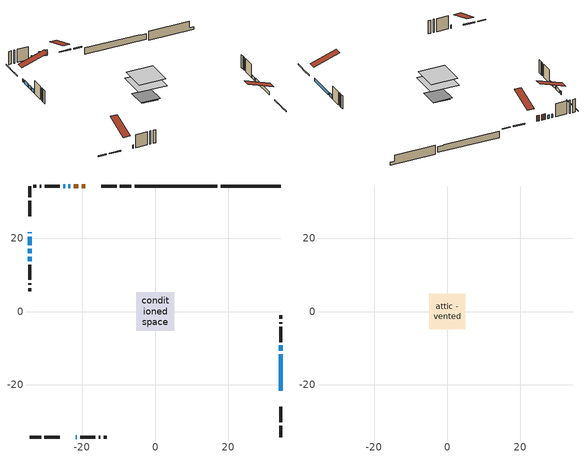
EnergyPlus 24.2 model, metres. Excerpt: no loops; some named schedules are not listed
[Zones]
conditioned space
 floor outside (Floor1 construction): -0.84,-0.84 -0.84,0.84 0.84,0.84 0.84,-0.84 z1.07
 floor adiabatic (AdiabaticFloorConstruction): -5.24,-5.24 -5.24,5.24 5.24,5.24 5.24,-5.24 z3.51
 floor foundation (Slab1 construction): -2.98,-2.98 -2.98,2.98 2.98,2.98 2.98,-2.98 z-2.31
 floor foundation (Slab1 construction 1): -3.49,-3.49 -3.49,3.49 3.49,3.49 3.49,-3.49 z-1.78
 wall outside (RimJoist1 construction): -6.57,34.3 -9.66,34.3 / -34.3,-34.3 -31.21,-34.3 / -34.3,34.3 -34.3,31.21 / 34.3,-34.3 34.3,-31.21 z1.07:1.37
 wall outside (RimJoist2 construction): -10.59,34.3 -14.82,34.3 / -30.29,-34.3 -26.05,-34.3 / -34.3,30.29 -34.3,26.05 / 34.3,-30.29 34.3,-26.05 z1.07:1.37
 wall outside (AdiabaticWallConstruction 1): -19.18,34.3 -20.08,34.3 / -21.01,34.3 -22.29,34.3 z1.07:3.1
 wall outside (AdiabaticWallConstruction): -23.22,34.3 -23.73,34.3 / -21.69,-34.3 -21.42,-34.3 / -34.3,21.69 -34.3,21.42 / 34.3,-21.69 34.3,-11.63 / -34.3,20.49 -34.3,18.09 / -34.3,17.16 -34.3,15.95 / -24.65,34.3 -25.16,34.3 / 34.3,-10.7 34.3,-9.28 / -34.3,15.02 -34.3,13.72 z1.07:2.29
 wall outside (Wall1 construction): -26.09,34.3 -30.22,34.3 / -20.49,-34.3 -16.36,-34.3 / -34.3,12.79 -34.3,8.66 / 34.3,-8.35 34.3,-4.23 z1.07:5.95
 wall outside (Wall2 construction): -31.15,34.3 -31.54,34.3 / -15.43,-34.3 -15.04,-34.3 / -34.3,7.73 -34.3,7.34 / 34.3,-3.3 34.3,-2.91 z1.07:5.95
 wall outside (Wall3 construction): -32.47,34.3 -33.37,34.3 / -14.11,-34.3 -13.21,-34.3 / -34.3,6.41 -34.3,5.51 / 34.3,-1.98 34.3,-1.07 z1.07:5.95
 wall foundation (FoundationWall1 construction): 17.84,34.3,-2.31 17.84,34.3,1.07 32.65,34.3,1.07 32.65,34.3,-1.32 34.3,34.3,-1.32 34.3,34.3,-2.31
 wall foundation (FoundationWall2 construction): -5.64,34.3,-1.78 -5.64,34.3,0.53 14.66,34.3,0.53 14.66,34.3,0.24 16.91,34.3,0.24 16.91,34.3,-1.78
 window (WindowConstruction): -23.22,34.3 -23.73,34.3 z1.07:2.29
 window (WindowConstruction 7): -21.69,-34.3 -21.42,-34.3 z1.07:2.29
 window (WindowConstruction 8): -34.3,21.69 -34.3,21.42 z1.07:2.29
 window (WindowConstruction 1): 34.3,-21.69 34.3,-11.63 z1.07:2.29
 window (WindowConstruction 2): -34.3,20.49 -34.3,18.09 z1.07:2.29
 window (WindowConstruction 3): -34.3,17.16 -34.3,15.95 z1.07:2.29
 window (WindowConstruction 4): -24.66,34.3 -25.16,34.3 z1.07:2.29
 window (WindowConstruction 5): 34.3,-10.7 34.3,-9.28 z1.07:2.29
 window (WindowConstruction 6): -34.3,15.02 -34.3,13.72 z1.07:2.29
 door (Door): -19.18,34.3 -20.08,34.3 z1.07:3.1
 door (Door 1): -21.01,34.3 -22.29,34.3 z1.07:3.1
 ceiling adiabatic (AdiabaticFloorConstruction): 5.24,-5.24 5.24,5.24 -5.24,5.24 -5.24,-5.24 z3.51
attic - vented
 floor to conditioned space (Floor2 construction Reversed): -4.88,-4.88 -4.88,4.88 4.88,4.88 4.88,-4.88 z5.95
 roof outside (Roof1 construction): -18.25,34.3,5.95 -18.25,24.79,9.12 -15.75,24.79,9.12 -15.75,34.3,5.95; -22.62,-34.3,5.95 -22.62,-24.79,9.12 -25.13,-24.79,9.12 -25.13,-34.3,5.95; -34.3,22.62,5.95 -24.79,22.62,9.12 -24.79,25.13,9.12 -34.3,25.13,5.95; 34.3,-22.62,5.95 24.79,-22.62,9.12 24.79,-25.13,9.12 34.3,-25.13,5.95
[Building]
Building 1: Terrain=Suburbs
[Site:Location]
Regina Intl AP_SK: Latitude {deg}=50.43; Longitude {deg}=-104.67; Time Zone {hr}=-6; Elevation {m}=578; Keep Site Location Information=Yes
[Site:GroundTemperature:Shallow]
-2.28208, -4.75844, -4.95676, -3.7816, 0.936024, 5.63167, 9.70254, 12.2813, 12.5004, 10.403, 6.43594, 1.88434
[Site:WaterMainsTemperature]
Calculation Method=Schedule; Temperature Schedule=mains temperature schedule
[Material] Roughness=Rough; Thermal Absorptance=0.9
Name | Thickness {m} | Conductivity {W/m-K} | Density {kg/m3} | Specific Heat {J/kg-K} | Solar Absorptance | Visible Absorptance
asphalt or fiberglass shingles | 0.00635 | 0.162714 | 1121.4 | 1465.45 | 0.84 | 0.84
ceiling loosefill ins | 0.169333 | 0.0480833 | 16.02 | 1046.75 | 0.7 | 0.7
ceiling stud and cavity | 0.1397 | 0.115652 | 65.682 | 1177.47 | 0.7 | 0.7
concrete 4.0 in. | 0.1016 | 1.803125 | 2242.8 | 837.4 | 0.7 | 0.7
concrete 8.0 in. | 0.2032 | 1.803125 | 2242.8 | 837.4 | 0.7 | 0.7
door material | 0.04445 | 0.188738 | 512.64 | 1214.23 | 0.7 | 0.7
door material 1 | 0.04445 | 0.0451087 | 512.64 | 1214.23 | 0.7 | 0.7
exterior vertical ins | 0.00616447 | 0.029427 | 32.04 | 1214.23 | 0.7 | 0.7
exterior vertical ins 1 | 0.0125472 | 0.029427 | 32.04 | 1214.23 | 0.7 | 0.7
floor covering | 0.0127 | 0.0433444 | 54.468 | 1339.84 | 0.6 | 0.6
floor rigid ins; wall rigid ins | 0.512978 | 0.029427 | 32.04 | 1214.23 | 0.7 | 0.7
floor stud and cavity | 0.1397 | 0.0995206 | 92.3553 | 1139.71 | 0.7 | 0.7
floor stud and cavity 1 | 0.1397 | 1.75129 | 37.0049 | 1207.88 | 0.7 | 0.7
furniture material conditioned space 1 | 0.1524 | 0.115458 | 640.8 | 1214.23 | 0.6 | 0.6
gypsum board | 0.0127 | 0.160291 | 801 | 837.4 | 0.6 | 0.6
gypsum board 1 | 0.0127 | 0.160291 | 801 | 837.4 | 0.7 | 0.7
osb sheathing 0.5 in. | 0.0127 | 0.115458 | 512.64 | 1214.23 | 0.7 | 0.7
osb sheathing 0.75 in. | 0.01905 | 0.115458 | 512.64 | 1214.23 | 0.7 | 0.7
osb sheathing 2.0 in. | 0.0508 | 0.115458 | 512.64 | 1214.23 | 0.7 | 0.7
rim joist stud and cavity | 0.0508 | 0.0496063 | 125.044 | 1163.47 | 0.6 | 0.6
rim joist stud and cavity 1 | 0.0508 | 0.0310355 | 125.044 | 1163.47 | 0.6 | 0.6
wall stud and cavity | 0.1397 | 0.114651 | 139.0536 | 1170.24 | 0.7 | 0.7
wall stud and cavity 1 | 0.1397 | 0.120576 | 139.0536 | 1170.24 | 0.7 | 0.7
wall stud and cavity 2 | 0.1397 | 0.12276 | 139.0536 | 1170.24 | 0.7 | 0.7
wall stud and cavity 3 | 0.0889 | 0.380278 | 52.3479 | 1209.89 | 0.7 | 0.7
wall stud and cavity 4 | 0.0889 | 0.391764 | 83.0341 | 1211.67 | 0.7 | 0.7
wood siding | 0.0254 | 0.102417 | 544.68 | 1172.36 | 0 | 0
wood siding 1; wood siding 2; wood siding 3 | 0.0254 | 0.102417 | 544.68 | 1172.36 | 0.7 | 0.7
[WindowMaterial:SimpleGlazingSystem]
Name | U-Factor {W/m2-K} | Solar Heat Gain Coefficient
WindowMaterial | 2.96789 | 0.62
WindowMaterial 1 | 2.8708 | 0.71
WindowMaterial 2 | 2.9219 | 0.66
WindowMaterial 3 | 2.94461 | 0.65
WindowMaterial 4 | 2.93609 | 0.66
WindowMaterial 5 | 2.9378 | 0.65
WindowMaterial 6 | 3.02467 | 0.56
[Construction]
AdiabaticFloorConstruction: floor stud and cavity 1, floor rigid ins, osb sheathing 0.75 in., floor covering
AdiabaticWallConstruction: wood siding 2, wall rigid ins, wall stud and cavity 3, gypsum board
AdiabaticWallConstruction 1: wood siding 3, wall rigid ins, wall stud and cavity 3, gypsum board
Door: door material
Door 1: door material 1
Floor1 construction: floor stud and cavity, osb sheathing 0.75 in., floor covering
Floor2 construction Reversed: gypsum board, ceiling stud and cavity, ceiling loosefill ins
FoundationWall1 construction; FoundationWall2 construction: concrete 8.0 in., gypsum board 1
furniture construction conditioned space 1: furniture material conditioned space 1
PartitionWallConstruction: gypsum board, wall stud and cavity 4, gypsum board
RimJoist1 construction: wood siding 1, osb sheathing 2.0 in., rim joist stud and cavity
RimJoist2 construction: wood siding 1, osb sheathing 2.0 in., rim joist stud and cavity 1
Roof1 construction: asphalt or fiberglass shingles
Slab1 construction; Slab1 construction 1: concrete 4.0 in.
Wall1 construction: wood siding, osb sheathing 0.5 in., wall stud and cavity, gypsum board
Wall2 construction: wood siding, osb sheathing 0.5 in., wall stud and cavity 1, gypsum board
Wall3 construction: wood siding, osb sheathing 0.5 in., wall stud and cavity 2, gypsum board
WindowConstruction; WindowConstruction 4: WindowMaterial
WindowConstruction 1: WindowMaterial 1
WindowConstruction 2: WindowMaterial 2
WindowConstruction 3: WindowMaterial 3
WindowConstruction 5: WindowMaterial 4
WindowConstruction 6: WindowMaterial 5
WindowConstruction 7; WindowConstruction 8: WindowMaterial 6
[Zone] Multiplier=1; Part of Total Floor Area=Yes
Name | Volume {m3}
attic - vented | 49.0484
conditioned space | 485.3
[Space]
Name | Zone | Volume {m3}
attic - vented 1 | attic - vented | 49.0484
conditioned space 1 | conditioned space | 485.3
[ZoneInfiltration:EffectiveLeakageArea]
infil attic - vented 1: Zone or Space=attic - vented 1; Schedule=Always On Discrete; Effective Air Leakage Area {cm2}=3010.11; Stack Coefficient=0.000220422; Wind Coefficient=1.00311e-05
[ZoneMixing]
whole house fan mix: Zone or Space=attic - vented; Schedule=Always On Continuous; Design Flow Rate Calculation Method=Flow/Zone; Design Flow Rate {m3/s}=0; Source Zone or Space=conditioned space
[SurfaceProperty:ExposedFoundationPerimeter] Exposed Perimeter Calculation Method=TotalExposedPerimeter
Name | Total Exposed Perimeter {m}
Slab1 | 16.459
Slab1 1 | 22.555
[InternalMass] Zone or ZoneList=conditioned space; Space or SpaceList=conditioned space 1
Name | Construction | Surface Area {m2}
furniture mass conditioned space 1 | furniture construction conditioned space 1 | 78.82
partition wall mass | PartitionWallConstruction | 197.05
[Lights]
interior lighting: Zone or ZoneList or Space or SpaceList=conditioned space 1; Schedule=interior lighting schedule; Design Level Calculation Method=LightingLevel; Lighting Level {W}=343.2; Return Air Fraction=0; Fraction Radiant=0.6; Fraction Visible=0.2; Fraction Replaceable=1
[People]
occupants: Zone or ZoneList or Space or SpaceList=conditioned space 1; Number of People Schedule=occupants schedule; Number of People Calculation Method=People; Number of People=3; Fraction Radiant=0.314171; Sensible Heat Fraction=0.56303; Activity Level Schedule=occupants activity schedule; Carbon Dioxide Generation Rate {m3/s-W}=0; Enable ASHRAE 55 Comfort Warnings=No; Mean Radiant Temperature Calculation Type=EnclosureAveraged
[ElectricEquipment] Zone or ZoneList or Space or SpaceList=conditioned space 1; Design Level Calculation Method=EquipmentLevel
Name | Schedule | Design Level {W} | Fraction Latent | Fraction Radiant | Fraction Lost
clothes dryer | clothes dryer schedule | 140.772 | 0.015 | 0.081 | 0.85
clothes washer | clothes washer schedule | 32.1985 | 0.03 | 0.162 | 0.7
cooking range | cooking range schedule | 215.147 | 0.08 | 0.432 | 0.2
dishwasher | dishwasher schedule | 66.8632 | 0.3 | 0.18 | 0.4
fridge | fridge schedule | 72.9452 | 0 | 0.6 | 0
mech vent house fan | mech vent house fan schedule | 0 | 0 | 0 | 1
mech vent house fan cfis | mech vent house fan cfis schedule | 0 | 0 | 0 | 0
misc plug loads | misc plug loads schedule | 494.7 | 0.045 | 0.513 | 0.1
whole house fan | Always On Discrete | 0 | 0 | 0 | 1
[OtherEquipment] Zone or ZoneList or Space or SpaceList=conditioned space 1; Design Level Calculation Method=EquipmentLevel
Name | Fuel Type | Schedule | Design Level {W} | Fraction Latent | Fraction Radiant | Fraction Lost
clothes dryer 1 | Electricity | clothes dryer schedule | 0 | 0.015 | 0.081 | 0.85
cooking range 1 | Electricity | cooking range schedule | 0 | 0.08 | 0.432 | 0.2
general water use latent | None | general water use schedule | 62.594 | 1 | 0 | 0
general water use sensible | None | general water use schedule | -61.6891 | 0 | 0.6 | 0
mech vent house fan latent load | None | Always On Discrete | 0 | 1 | 0 | 0
mech vent house fan sensible load | None | Always On Discrete | 0 | 0 | 0 | 0
water heater energy adjustment1 | NaturalGas | Always On Discrete | 0.01 | 0 | 0 | 1
[ZoneInfiltration:DesignFlowRate] Zone or ZoneList or Space or SpaceList=conditioned space 1; Schedule=Always On Discrete; Design Flow Rate Calculation Method=Flow/Zone; Design Flow Rate {m3/s}=0
infil flow; natural vent flow; whole house fan flow
[AvailabilityManager:Scheduled]
central ac and furnace airloop Availability Manager: Schedule=Always On Discrete
[Foundation:Kiva] Initial Indoor Air Temperature {C}=21; Wall Depth Below Slab {m}=0.2032; Custom Block X Position 1 {m}=0.2159; Custom Block Z Position 1 {m}=0
Name | Wall Height Above Grade {m} | Custom Block Material Name 1 | Custom Block Depth 1 {m}
Foundation Kiva 1 | 1.07 | exterior vertical ins | 3.37999
Foundation Kiva 2 | 0.529986 | exterior vertical ins 1 | 2.30999
[Foundation:Kiva:Settings]
Soil Conductivity {W/m-K}=0.849921; Soil Density {kg/m3}=1842.3; Soil Specific Heat {J/kg-K}=418.7; Ground Solar Absorptivity=0.9; Ground Thermal Absorptivity=0.9; Ground Surface Roughness {m}=0.03; Far-Field Width {m}=40; Deep-Ground Boundary Condition=ZeroFlux; Deep-Ground Depth {m}=40; Minimum Cell Dimension {m}=0.2; Maximum Cell Growth Coefficient=3; Simulation Timestep=Timestep
[Exterior:Lights]
exterior lighting: Schedule=exterior lighting schedule; Design Level {W}=75.6
[EnergyManagementSystem:GlobalVariable]
central_ac_and_furnace_airloop_Fan_RTF
infil_program_Qfan
infil_program_Qinf
natural_vent_program_Qnv
natural_vent_program_Qwhf
[EnergyManagementSystem:Sensor]
Name | Output:Variable or Output:Meter Index Key | Output:Variable or Output:Meter
airflow_gain | infil flow | Infiltration Sensible Heat Gain Energy
airflow_gain_1 | natural vent flow | Infiltration Sensible Heat Gain Energy
airflow_gain_2 | whole house fan flow | Infiltration Sensible Heat Gain Energy
airflow_loss | infil flow | Infiltration Sensible Heat Loss Energy
airflow_loss_1 | natural vent flow | Infiltration Sensible Heat Loss Energy
airflow_loss_2 | whole house fan flow | Infiltration Sensible Heat Loss Energy
clg_load_cond |  | Cooling:EnergyTransfer:Zone:CONDITIONED SPACE
clg_sp_s; clg_sp_s_1 | cooling setpoint | Schedule Value
clothes_dryer_exhaust_0_sch_s | clothes dryer exhaust 0 schedule | Schedule Value
cool_season | cooling season schedule | Schedule Value
htg_load_cond |  | Heating:EnergyTransfer:Zone:CONDITIONED SPACE
htg_sp_s; htg_sp_s_1 | heating setpoint | Schedule Value
ig_ee_conv | clothes dryer | Electric Equipment Convective Heating Energy
ig_ee_conv_2 | cooking range | Electric Equipment Convective Heating Energy
ig_ee_conv_4 | fridge | Electric Equipment Convective Heating Energy
ig_ee_conv_5 | misc plug loads | Electric Equipment Convective Heating Energy
ig_ee_conv_6 | whole house fan | Electric Equipment Convective Heating Energy
ig_ee_rad | clothes dryer | Electric Equipment Radiant Heating Energy
ig_ee_rad_2 | cooking range | Electric Equipment Radiant Heating Energy
ig_ee_rad_4 | fridge | Electric Equipment Radiant Heating Energy
ig_ee_rad_5 | misc plug loads | Electric Equipment Radiant Heating Energy
ig_ee_rad_6 | whole house fan | Electric Equipment Radiant Heating Energy
ig_lgt_conv | interior lighting | Lights Convective Heating Energy
ig_lgt_rad | interior lighting | Lights Radiant Heating Energy
ig_lgt_vis | interior lighting | Lights Visible Radiation Heating Energy
ig_oe_conv | clothes dryer 1 | Other Equipment Convective Heating Energy
ig_oe_conv_1 | cooking range 1 | Other Equipment Convective Heating Energy
ig_oe_conv_2 | general water use latent | Other Equipment Convective Heating Energy
ig_oe_conv_3 | general water use sensible | Other Equipment Convective Heating Energy
ig_oe_conv_4 | water heater energy adjustment1 | Other Equipment Convective Heating Energy
ig_oe_rad | clothes dryer 1 | Other Equipment Radiant Heating Energy
ig_oe_rad_1 | cooking range 1 | Other Equipment Radiant Heating Energy
ig_oe_rad_2 | general water use latent | Other Equipment Radiant Heating Energy
ig_oe_rad_3 | general water use sensible | Other Equipment Radiant Heating Energy
ig_oe_rad_4 | water heater energy adjustment1 | Other Equipment Radiant Heating Energy
ig_ppl_conv | occupants | People Convective Heating Energy
ig_ppl_rad | occupants | People Radiant Heating Energy
im_conv | furniture mass conditioned space 1 | Surface Inside Face Convection Heat Gain Energy
im_conv_1 | partition wall mass | Surface Inside Face Convection Heat Gain Energy
im_ig | furniture mass conditioned space 1 | Surface Inside Face Internal Gains Radiation Heat Gain Energy
im_ig_1 | partition wall mass | Surface Inside Face Internal Gains Radiation Heat Gain Energy
im_lgt | furniture mass conditioned space 1 | Surface Inside Face Lights Radiation Heat Gain Energy
im_lgt_1 | partition wall mass | Surface Inside Face Lights Radiation Heat Gain Energy
im_sol | furniture mass conditioned space 1 | Surface Inside Face Solar Radiation Heat Gain Energy
im_sol_1 | partition wall mass | Surface Inside Face Solar Radiation Heat Gain Energy
im_surf | furniture mass conditioned space 1 | Surface Inside Face Net Surface Thermal Radiation Heat Gain Energy
im_surf_1 | partition wall mass | Surface Inside Face Net Surface Thermal Radiation Heat Gain Energy
mv_conv | mech vent house fan | Electric Equipment Convective Heating Energy
mv_conv_1 | mech vent house fan cfis | Electric Equipment Convective Heating Energy
mv_conv_2 | mech vent house fan latent load | Other Equipment Convective Heating Energy
mv_conv_3 | mech vent house fan sensible load | Other Equipment Convective Heating Energy
mv_rad | mech vent house fan | Electric Equipment Radiant Heating Energy
mv_rad_1 | mech vent house fan cfis | Electric Equipment Radiant Heating Energy
mv_rad_2 | mech vent house fan latent load | Other Equipment Radiant Heating Energy
mv_rad_3 | mech vent house fan sensible load | Other Equipment Radiant Heating Energy
natural_vent_s | natural vent schedule | Schedule Value
out_pb_s |  | Site Outdoor Air Barometric Pressure
out_wt_s |  | Site Outdoor Air Humidity Ratio
site_vw_s |  | Site Wind Speed
ss_back_out | Window1 | Surface Window Shortwave from Zone Back Out Window Heat Transfer Rate
ss_back_out_1 | Window10 | Surface Window Shortwave from Zone Back Out Window Heat Transfer Rate
ss_back_out_2 | Window11 | Surface Window Shortwave from Zone Back Out Window Heat Transfer Rate
ss_back_out_3 | Window2 | Surface Window Shortwave from Zone Back Out Window Heat Transfer Rate
ss_back_out_4 | Window4 | Surface Window Shortwave from Zone Back Out Window Heat Transfer Rate
ss_back_out_5 | Window6 | Surface Window Shortwave from Zone Back Out Window Heat Transfer Rate
ss_back_out_6 | Window7 | Surface Window Shortwave from Zone Back Out Window Heat Transfer Rate
ss_back_out_7 | Window8 | Surface Window Shortwave from Zone Back Out Window Heat Transfer Rate
ss_back_out_8 | Window9 | Surface Window Shortwave from Zone Back Out Window Heat Transfer Rate
ss_conv | Door1 | Surface Inside Face Convection Heat Gain Energy
ss_conv_1 | Door2 | Surface Inside Face Convection Heat Gain Energy
ss_conv_10 | Window9 | Surface Inside Face Convection Heat Gain Energy
ss_conv_2 | Window1 | Surface Inside Face Convection Heat Gain Energy
ss_conv_3 | Window10 | Surface Inside Face Convection Heat Gain Energy
ss_conv_4 | Window11 | Surface Inside Face Convection Heat Gain Energy
ss_conv_5 | Window2 | Surface Inside Face Convection Heat Gain Energy
ss_conv_6 | Window4 | Surface Inside Face Convection Heat Gain Energy
ss_conv_7 | Window6 | Surface Inside Face Convection Heat Gain Energy
ss_conv_8 | Window7 | Surface Inside Face Convection Heat Gain Energy
ss_conv_9 | Window8 | Surface Inside Face Convection Heat Gain Energy
ss_ig | Door1 | Surface Inside Face Internal Gains Radiation Heat Gain Energy
ss_ig_1 | Door2 | Surface Inside Face Internal Gains Radiation Heat Gain Energy
ss_ig_10 | Window9 | Surface Inside Face Internal Gains Radiation Heat Gain Energy
ss_ig_2 | Window1 | Surface Inside Face Internal Gains Radiation Heat Gain Energy
ss_ig_3 | Window10 | Surface Inside Face Internal Gains Radiation Heat Gain Energy
ss_ig_4 | Window11 | Surface Inside Face Internal Gains Radiation Heat Gain Energy
ss_ig_5 | Window2 | Surface Inside Face Internal Gains Radiation Heat Gain Energy
ss_ig_6 | Window4 | Surface Inside Face Internal Gains Radiation Heat Gain Energy
ss_ig_7 | Window6 | Surface Inside Face Internal Gains Radiation Heat Gain Energy
ss_ig_8 | Window7 | Surface Inside Face Internal Gains Radiation Heat Gain Energy
ss_ig_9 | Window8 | Surface Inside Face Internal Gains Radiation Heat Gain Energy
ss_lgt | Door1 | Surface Inside Face Lights Radiation Heat Gain Energy
ss_lgt_1 | Door2 | Surface Inside Face Lights Radiation Heat Gain Energy
ss_sol | Door1 | Surface Inside Face Solar Radiation Heat Gain Energy
ss_sol_1 | Door2 | Surface Inside Face Solar Radiation Heat Gain Energy
ss_surf | Door1 | Surface Inside Face Net Surface Thermal Radiation Heat Gain Energy
ss_surf_1 | Door2 | Surface Inside Face Net Surface Thermal Radiation Heat Gain Energy
ss_surf_10 | Window9 | Surface Inside Face Net Surface Thermal Radiation Heat Gain Energy
ss_surf_2 | Window1 | Surface Inside Face Net Surface Thermal Radiation Heat Gain Energy
ss_surf_3 | Window10 | Surface Inside Face Net Surface Thermal Radiation Heat Gain Energy
ss_surf_4 | Window11 | Surface Inside Face Net Surface Thermal Radiation Heat Gain Energy
ss_surf_5 | Window2 | Surface Inside Face Net Surface Thermal Radiation Heat Gain Energy
ss_surf_6 | Window4 | Surface Inside Face Net Surface Thermal Radiation Heat Gain Energy
ss_surf_7 | Window6 | Surface Inside Face Net Surface Thermal Radiation Heat Gain Energy
ss_surf_8 | Window7 | Surface Inside Face Net Surface Thermal Radiation Heat Gain Energy
ss_surf_9 | Window8 | Surface Inside Face Net Surface Thermal Radiation Heat Gain Energy
ss_trans_in | Window1 | Surface Window Transmitted Solar Radiation Rate
ss_trans_in_1 | Window10 | Surface Window Transmitted Solar Radiation Rate
ss_trans_in_2 | Window11 | Surface Window Transmitted Solar Radiation Rate
ss_trans_in_3 | Window2 | Surface Window Transmitted Solar Radiation Rate
ss_trans_in_4 | Window4 | Surface Window Transmitted Solar Radiation Rate
ss_trans_in_5 | Window6 | Surface Window Transmitted Solar Radiation Rate
ss_trans_in_6 | Window7 | Surface Window Transmitted Solar Radiation Rate
ss_trans_in_7 | Window8 | Surface Window Transmitted Solar Radiation Rate
ss_trans_in_8 | Window9 | Surface Window Transmitted Solar Radiation Rate
ss_trans_out | Window1 | Surface Inside Face Initial Transmitted Diffuse Transmitted Out Window Solar Radiation Rate
ss_trans_out_1 | Window10 | Surface Inside Face Initial Transmitted Diffuse Transmitted Out Window Solar Radiation Rate
ss_trans_out_2 | Window11 | Surface Inside Face Initial Transmitted Diffuse Transmitted Out Window Solar Radiation Rate
ss_trans_out_3 | Window2 | Surface Inside Face Initial Transmitted Diffuse Transmitted Out Window Solar Radiation Rate
ss_trans_out_4 | Window4 | Surface Inside Face Initial Transmitted Diffuse Transmitted Out Window Solar Radiation Rate
ss_trans_out_5 | Window6 | Surface Inside Face Initial Transmitted Diffuse Transmitted Out Window Solar Radiation Rate
ss_trans_out_6 | Window7 | Surface Inside Face Initial Transmitted Diffuse Transmitted Out Window Solar Radiation Rate
ss_trans_out_7 | Window8 | Surface Inside Face Initial Transmitted Diffuse Transmitted Out Window Solar Radiation Rate
ss_trans_out_8 | Window9 | Surface Inside Face Initial Transmitted Diffuse Transmitted Out Window Solar Radiation Rate
s_conv | Floor1 | Surface Inside Face Convection Heat Gain Energy
s_conv_1 | Floor2 | Surface Inside Face Convection Heat Gain Energy
s_conv_10 | RimJoist2:0 | Surface Inside Face Convection Heat Gain Energy
s_conv_11 | RimJoist2:180 | Surface Inside Face Convection Heat Gain Energy
s_conv_12 | RimJoist2:270 | Surface Inside Face Convection Heat Gain Energy
s_conv_13 | RimJoist2:90 | Surface Inside Face Convection Heat Gain Energy
s_conv_14 | Slab1 | Surface Inside Face Convection Heat Gain Energy
s_conv_15 | Slab1 1 | Surface Inside Face Convection Heat Gain Energy
s_conv_16 | Wall1:0 | Surface Inside Face Convection Heat Gain Energy
s_conv_17 | Wall1:180 | Surface Inside Face Convection Heat Gain Energy
s_conv_18 | Wall1:270 | Surface Inside Face Convection Heat Gain Energy
s_conv_19 | Wall1:90 | Surface Inside Face Convection Heat Gain Energy
s_conv_2 | FoundationWall1 | Surface Inside Face Convection Heat Gain Energy
s_conv_20 | Wall2:0 | Surface Inside Face Convection Heat Gain Energy
s_conv_21 | Wall2:180 | Surface Inside Face Convection Heat Gain Energy
s_conv_22 | Wall2:270 | Surface Inside Face Convection Heat Gain Energy
s_conv_23 | Wall2:90 | Surface Inside Face Convection Heat Gain Energy
s_conv_24 | Wall3:0 | Surface Inside Face Convection Heat Gain Energy
s_conv_25 | Wall3:180 | Surface Inside Face Convection Heat Gain Energy
s_conv_26 | Wall3:270 | Surface Inside Face Convection Heat Gain Energy
s_conv_27 | Wall3:90 | Surface Inside Face Convection Heat Gain Energy
s_conv_3 | FoundationWall2 | Surface Inside Face Convection Heat Gain Energy
s_conv_4 | inferred conditioned ceiling | Surface Inside Face Convection Heat Gain Energy
s_conv_5 | inferred conditioned floor | Surface Inside Face Convection Heat Gain Energy
s_conv_6 | RimJoist1:0 | Surface Inside Face Convection Heat Gain Energy
s_conv_7 | RimJoist1:180 | Surface Inside Face Convection Heat Gain Energy
s_conv_8 | RimJoist1:270 | Surface Inside Face Convection Heat Gain Energy
s_conv_9 | RimJoist1:90 | Surface Inside Face Convection Heat Gain Energy
s_ig | Floor1 | Surface Inside Face Internal Gains Radiation Heat Gain Energy
s_ig_1 | Floor2 | Surface Inside Face Internal Gains Radiation Heat Gain Energy
s_ig_10 | RimJoist2:0 | Surface Inside Face Internal Gains Radiation Heat Gain Energy
s_ig_11 | RimJoist2:180 | Surface Inside Face Internal Gains Radiation Heat Gain Energy
s_ig_12 | RimJoist2:270 | Surface Inside Face Internal Gains Radiation Heat Gain Energy
s_ig_13 | RimJoist2:90 | Surface Inside Face Internal Gains Radiation Heat Gain Energy
s_ig_14 | Slab1 | Surface Inside Face Internal Gains Radiation Heat Gain Energy
s_ig_15 | Slab1 1 | Surface Inside Face Internal Gains Radiation Heat Gain Energy
s_ig_16 | Wall1:0 | Surface Inside Face Internal Gains Radiation Heat Gain Energy
s_ig_17 | Wall1:180 | Surface Inside Face Internal Gains Radiation Heat Gain Energy
s_ig_18 | Wall1:270 | Surface Inside Face Internal Gains Radiation Heat Gain Energy
s_ig_19 | Wall1:90 | Surface Inside Face Internal Gains Radiation Heat Gain Energy
s_ig_2 | FoundationWall1 | Surface Inside Face Internal Gains Radiation Heat Gain Energy
s_ig_20 | Wall2:0 | Surface Inside Face Internal Gains Radiation Heat Gain Energy
s_ig_21 | Wall2:180 | Surface Inside Face Internal Gains Radiation Heat Gain Energy
